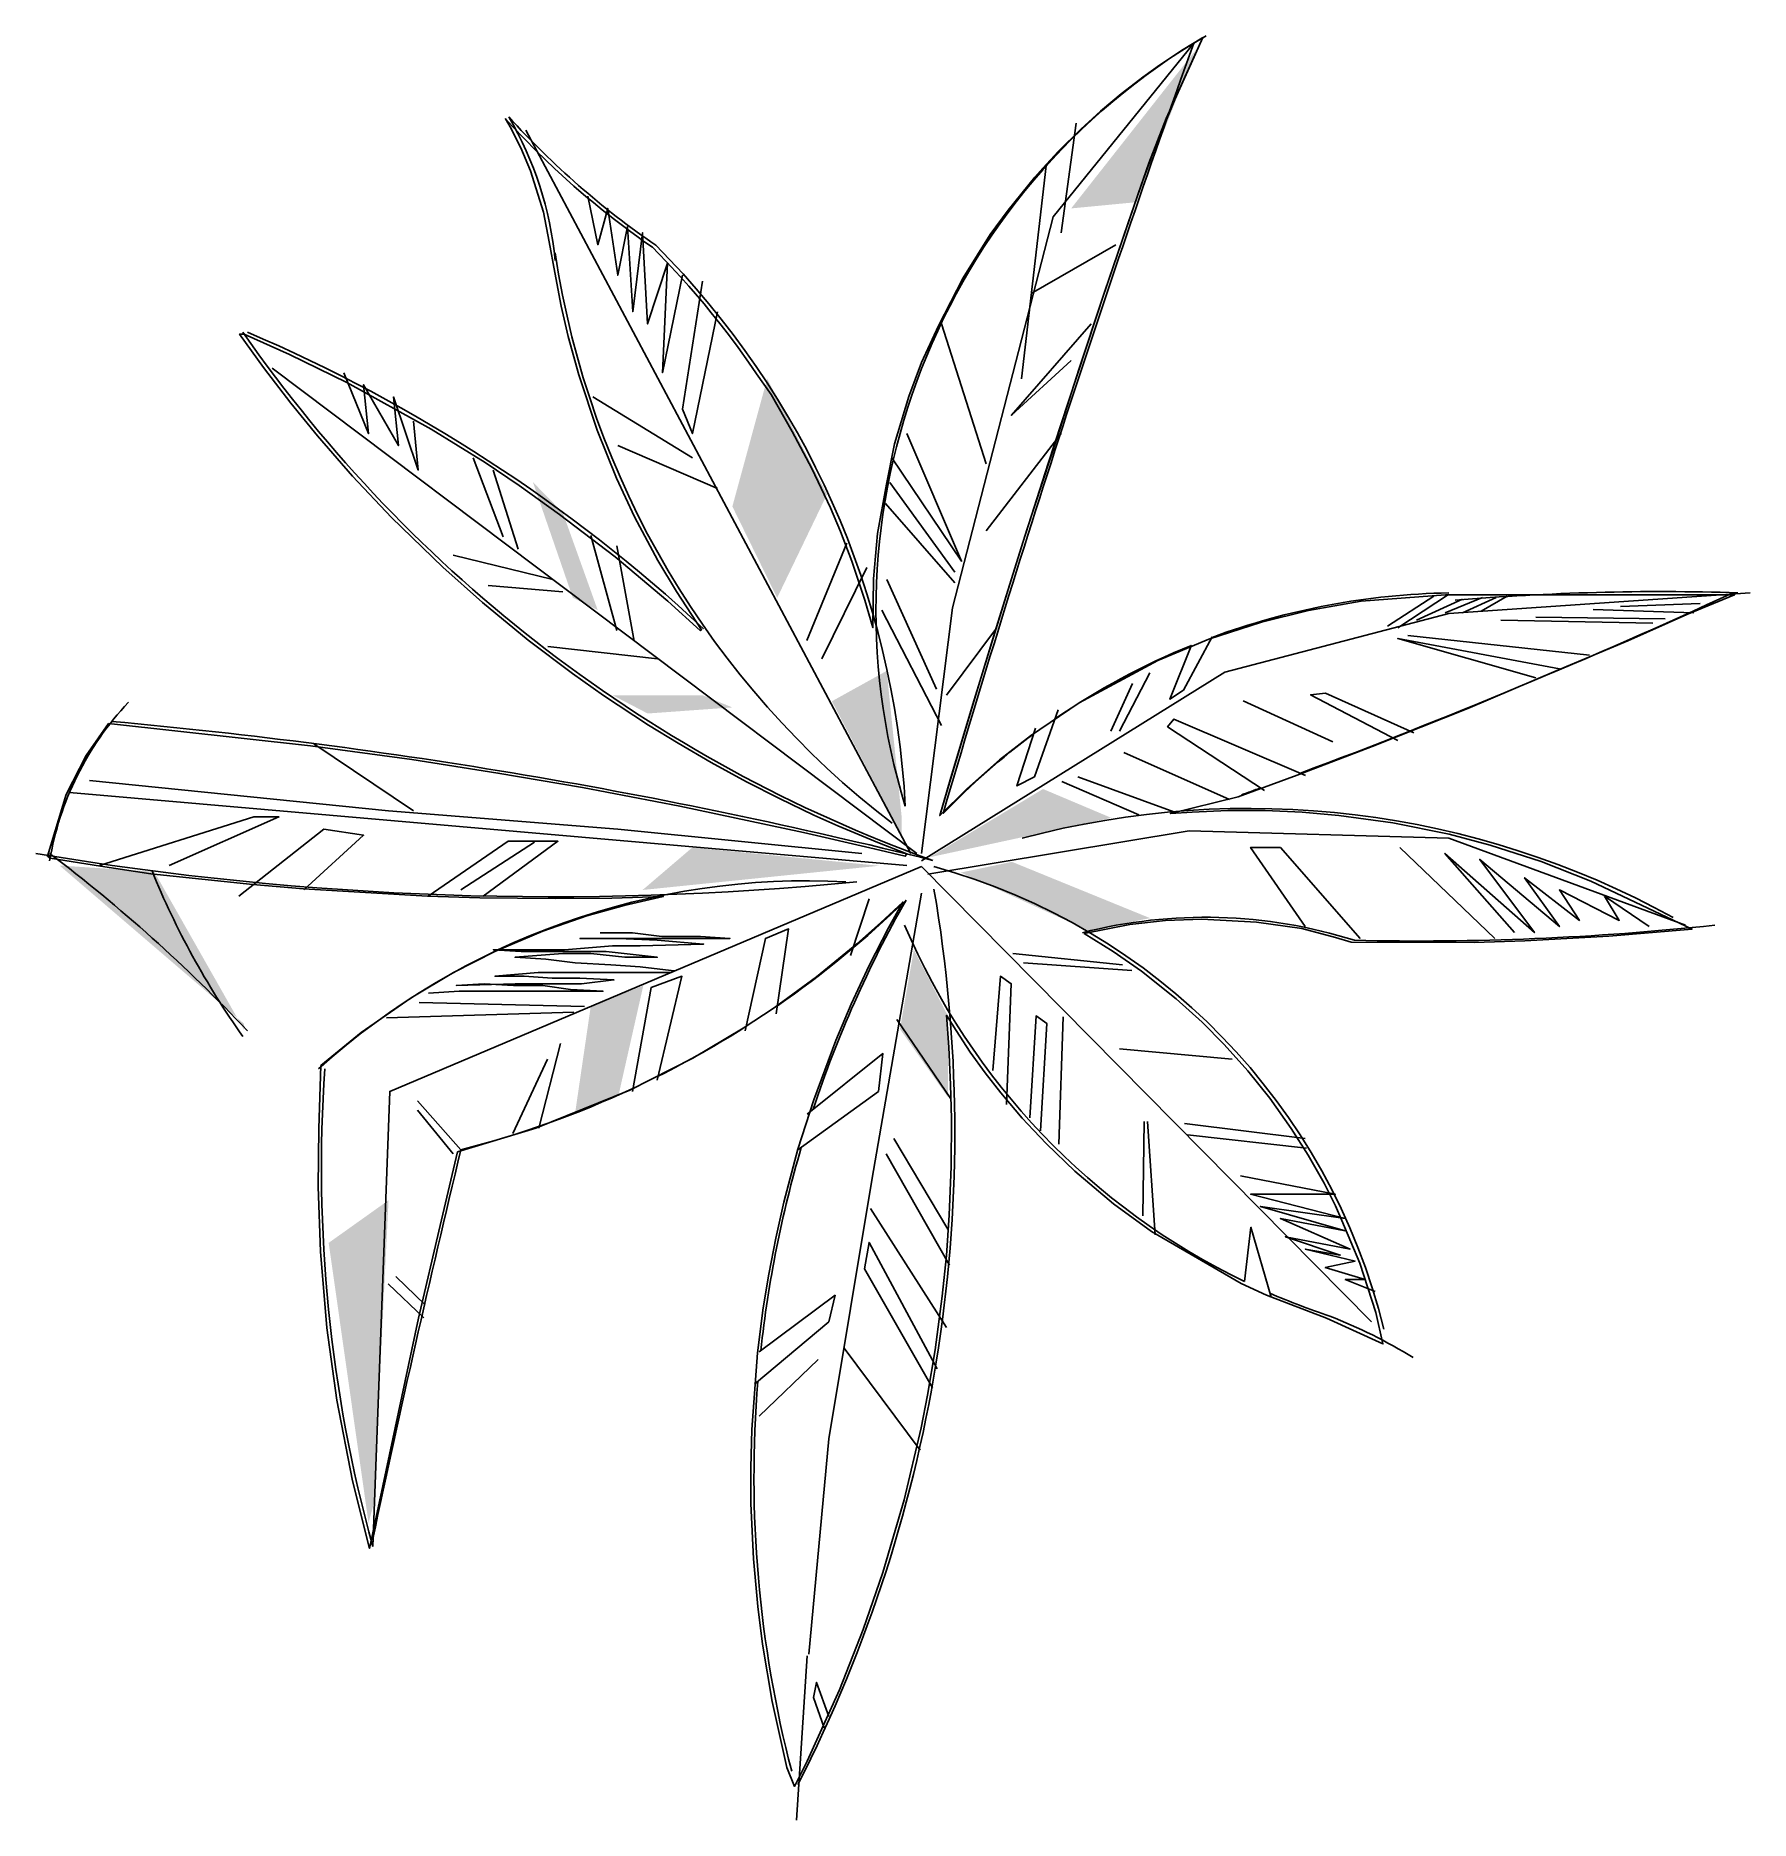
# Model space of a CAD drawing. Extents: x 154 to 425, y 8 to 290.
import ezdxf

# ---------------------------------------------------------------- set-up
doc = ezdxf.new("R2010")
doc.units = 0
doc.layers.add('KADRBM', color=7, linetype='CONTINUOUS')

msp = doc.modelspace()

# ---------------------------------------------------------------- linework, layer by layer
at = {"layer": 'KADRBM'}
for points in [[(338.29, 289.43), (332.51, 276.64), (329.75, 269.6), (326.48, 260.14), (322.39, 248.09), (318.68, 236.97), (315.36, 226.51), (310.47, 211.61), (307.55, 202.33), (304.53, 192.57), (301.93, 184.02), (298.35, 172.08), (296.69, 166.42), (300.95, 170.63), (306.16, 175.22), (311.04, 179.04), (318.73, 184.26), (331.19, 190.95), (339.23, 194.28), (347.56, 197), (355.03, 198.86), (363.33, 200.3), (376.68, 201.33), (398.58, 201.34), (422.41, 201.33), (414.83, 198.21), (405.51, 194.05), (394.18, 189.3), (380.19, 183.34), (365.06, 177.32), (353.23, 172.81), (343.91, 169.38), (333.18, 166.72), (336.61, 166.97), (342.24, 167.2), (348.17, 167.19), (353.99, 166.94), (359.81, 166.44), (368.34, 165.26), (377.24, 163.45), (383.74, 161.74), (391.83, 159.12), (399.65, 156.06), (415.68, 148.45), (402.51, 147.33), (389.23, 146.6), (381.23, 146.36), (361.76, 146.38), (359.27, 147.13), (353.98, 148.55), (346.8, 149.55), (338.16, 150.03), (332.41, 149.81), (326.76, 149.19), (319.55, 147.78), (324.13, 144.93), (328.62, 141.78), (334.08, 137.43), (338.17, 133.73), (341.67, 130.21), (345.4, 126.06), (348.87, 121.73), (352.28, 116.94), (354.96, 112.72), (357.47, 108.28), (359.3, 104.68), (360.3, 102.38), (363.13, 95.64), (365.64, 87.81), (366.77, 82.85), (357.85, 86.95), (348.38, 90.57), (344.38, 92.4), (330.16, 100.62), (324.14, 105.02), (318.06, 110.16), (313.55, 114.49), (311.5, 116.64), (309.74, 118.57), (308.59, 119.88), (306.33, 122.59), (303.87, 125.75), (301.52, 129.01), (299.26, 132.41), (297.75, 134.82), (298.12, 129.8), (298.4, 123.81), (298.52, 118.52), (298.48, 110.94), (298.18, 103.22), (297.73, 96.85), (297.09, 90.41), (295.97, 81.92), (294.75, 74.73), (293.74, 69.58), (291.05, 58.21), (287.69, 46.7), (284.58, 37.68), (280.82, 28.15), (275.72, 16.9), (273.73, 12.89), (272.51, 15.89), (270.18, 26.29), (268.64, 35.39), (267.89, 41.36), (267.22, 48.86), (266.82, 57.64), (266.79, 63.27), (266.94, 69.32), (267.86, 81.46), (268.76, 88.55), (269.63, 93.87), (270.73, 99.57), (272.02, 105.27), (274.26, 113.63), (276.75, 121.46), (280.25, 130.84), (282.68, 136.56), (285.54, 142.7), (288.58, 148.64), (290.83, 152.74), (287.32, 149.43), (283.57, 146.11), (277.17, 140.9), (270.49, 136.03), (265.57, 132.78), (257.63, 128.06), (247.64, 122.96), (232.82, 116.97), (220.41, 113.23), (217.64, 101.6), (214.24, 86.95), (206.47, 50.52), (203.81, 61.19), (201.34, 73.96), (199.76, 85.4), (198.74, 97.45), (198.38, 107.71), (198.45, 116.92), (198.81, 126.87), (205.19, 132.1), (213.07, 137.61), (219.79, 141.58), (226.32, 144.89), (233.91, 148.11), (240.85, 150.53), (246.76, 152.2), (252.95, 153.6), (244.84, 153.37), (235.83, 153.27), (223.93, 153.38), (215.65, 153.64), (196.07, 154.8), (188.01, 155.51), (171.92, 157.22), (163.94, 158.42), (155.98, 159.65), (155.55, 159.98), (158.52, 169.73), (161.66, 175.91), (165.21, 180.99), (197.14, 177.45), (213.17, 175.27), (226.79, 173.14), (240.16, 170.83), (255.57, 167.89), (275.11, 163.75), (286.32, 161.15), (291.22, 159.97), (291.46, 160.35), (286.89, 162.13), (280.56, 164.79), (276.79, 166.49), (271.33, 169.09), (266.14, 171.74), (260.52, 174.8), (255.29, 177.84), (250.6, 180.72), (243.49, 185.4), (238.6, 188.86), (231.58, 194.16), (224.37, 200.08), (218.07, 205.68), (209.94, 213.57), (203.82, 220.07), (198.24, 226.47), (194.05, 231.61), (189.71, 237.28), (185.93, 242.54), (186.67, 242.54), (193.84, 239.34), (202.89, 234.91), (216.23, 227.52), (224.76, 222.22), (230.16, 218.61), (236.54, 214), (245.34, 207.31), (253.69, 200.29), (258.81, 195.66), (259.02, 195.8), (255.02, 201.84), (252.08, 206.77), (248.42, 213.64), (245.55, 219.76), (242.49, 227.33), (239.57, 236.08), (237.91, 242.15), (236.8, 246.98), (235.78, 252.31), (234.92, 257.15), (233.99, 261.83), (231.95, 268.35), (230.4, 272.01), (228.73, 275.3), (227.99, 276.59), (229.16, 275.32), (230.98, 273.4), (232.84, 271.52), (235.76, 268.71), (238.82, 265.95), (240.72, 264.31), (241.89, 263.33), (243.3, 262.18), (245.23, 260.66), (246.7, 259.54), (247.83, 258.7), (248.77, 258.01), (249.89, 257.21), (251.23, 256.28), (252.2, 255.29), (253.51, 253.94), (254.88, 252.47), (255.69, 251.58), (257.01, 250.11), (258.05, 248.92), (259.41, 247.31), (260.55, 245.92), (261.89, 244.24), (263.27, 242.46), (264.78, 240.43), (266.42, 238.13), (267.7, 236.28), (270.01, 232.97), (273.35, 227.13), (276.46, 221.3), (279.39, 215.06), (280.97, 211.34), (282.77, 206.63), (284.84, 200.46), (286.1, 196.14), (286.21, 203.87), (286.82, 211.01), (288.27, 218.8), (289.52, 225.2), (291.78, 232.69), (293.78, 238.04), (296.46, 243.85), (300.37, 251.46), (304.68, 258.27), (307.49, 262.14), (311.74, 267.38), (312.99, 268.8), (315.43, 271.43), (318.98, 274.96), (322.11, 277.8), (325.39, 280.55), (328.81, 283.19), (331.44, 285.07), (334.94, 287.39), (336.94, 288.63), (338.29, 289.43), (336.45, 285.36), (333.88, 279.66), (330.47, 271.43), (328.59, 266.25), (324.8, 255.21), (322.81, 249.34), (317.02, 231.74), (313.81, 222.07), (309.83, 209.59), (305.62, 196.08), (303.23, 188.3), (300.63, 179.68), (297.94, 170.67), (296.69, 166.42)], [(293.81, 160.43), (298.7, 199.25), (314.6, 261.07), (336.85, 288.54)], [(292.1, 160.43), (231.21, 274.8)], [(318.25, 275.92), (315.89, 258.58)], [(313.52, 269.18), (309.59, 235.49)], [(241.02, 264.36), (242.58, 256.67), (244.16, 262.42), (245.75, 251.84), (247.31, 259.56), (248.12, 246.07), (249.68, 258.58), (250.48, 244.16), (253.63, 253.78), (252.82, 236.44), (256, 251.84)], [(324.55, 256.67), (311.15, 248.95)], [(259.14, 250.89), (256, 230.66), (257.56, 226.82), (261.51, 246.07)], [(296.98, 244.16), (304.05, 222.03)], [(320.62, 244.16), (308.01, 229.71), (317.47, 238.38)], [(293.08, 160.43), (191.1, 237.17)], [(202.4, 236.44), (206.33, 226.82), (205.55, 234.54), (211.06, 224.92), (210.28, 232.6), (214.2, 221.04), (213.42, 228.76)], [(241.8, 232.6), (257.56, 222.98)], [(289.1, 222.98), (300.13, 206.62), (291.47, 226.82)], [(315.89, 226.82), (304.05, 211.42)], [(222.89, 222.98), (227.62, 210.47)], [(245.75, 224.92), (261.51, 218.15)], [(226.04, 221.04), (229.99, 208.53)], [(288.79, 219.1), (299.06, 204.88)], [(288.09, 215.77), (299.06, 203.19)], [(241.48, 210.72), (245.59, 195.67)], [(245.59, 209.07), (248.35, 193.99)], [(282, 209.51), (275.68, 194.11)], [(219.74, 207.58), (235.5, 203.73)], [(285.15, 205.64), (278.05, 191.22)], [(288.29, 203.73), (296.17, 186.4)], [(225.26, 202.78), (237.06, 201.8)], [(293.81, 159.23), (341.75, 189.09), (377.21, 198.35), (424.89, 201.64)], [(367.53, 196.34), (374.84, 201.13)], [(369.12, 196.08), (377.18, 201.38)], [(372.08, 197.29), (379.36, 200.65)], [(376.61, 198.49), (382.51, 200.91)], [(379.36, 198.49), (384.67, 200.91)], [(382.3, 198.75), (386.44, 201.13)], [(287.51, 198.91), (296.98, 180.65)], [(390.96, 197.76), (411.45, 197.54)], [(400.04, 198.97), (415.98, 198.49)], [(404.36, 199.45), (416.97, 199.92)], [(305.64, 196.02), (297.76, 185.44)], [(370.7, 194.87), (399.44, 191.76)], [(385.45, 197.29), (409.48, 196.81)], [(234.7, 193.13), (252.04, 191.22)], [(336.5, 193.33), (333.1, 184.81), (335.26, 186.24), (339.78, 194.65)], [(394.71, 189.6), (369.12, 194.4), (390.96, 188.17)], [(327.17, 187.28), (323.74, 179.76)], [(329.9, 188.97), (325.12, 179.76)], [(344.7, 184.55), (358.87, 178.08)], [(369.12, 178.3), (355.34, 185.51), (357.7, 185.76), (371.69, 179.5)], [(311.85, 180.23), (308.89, 171.09), (311.65, 172.55), (315.39, 183.12)], [(348.05, 170.39), (332.71, 180.46), (333.7, 181.66), (354.56, 172.77)], [(197.67, 177.76), (213.42, 167.15)], [(325.82, 176.39), (342.54, 168.93)], [(318.54, 172.55), (333.7, 167.02)], [(291.47, 158.51), (159.05, 170.04)], [(284.37, 160.42), (245.75, 164.26), (209.5, 167.15), (162.19, 171.98)], [(315.99, 171.82), (328.19, 166.55)], [(163.78, 158.51), (188.2, 166.2), (192.15, 166.2), (174.81, 158.51)], [(185.83, 153.69), (199.25, 164.26), (205.55, 163.31), (196.08, 154.64)], [(294.79, 157.14), (336.12, 164.01), (377.21, 162.82), (414.62, 149.08)], [(215.79, 153.69), (228.4, 162.36), (236.28, 162.36), (224.45, 153.69)], [(220.91, 154.64), (232.56, 162.2)], [(354.5, 148.86), (345.84, 161.37), (350.58, 161.37), (363.19, 146.95)], [(384.46, 146.95), (369.48, 161.37)], [(293.81, 158.34), (209.69, 122.8), (207, 50.83)], [(293.81, 158.34), (364.98, 86.37)], [(387.61, 147.91), (376.58, 160.42), (390.75, 147.91), (382.09, 159.47), (394.71, 148.86), (389.19, 156.58), (397.85, 149.84), (394.71, 154.64), (404.17, 149.84), (401.81, 153.69), (408.88, 148.86)], [(293.81, 154.15), (285.99, 109.06), (279.14, 67.85), (275.96, 33.81)], [(285.5, 153.26), (282.56, 144.3)], [(254.85, 141.88), (254.2, 141.91), (249.3, 142.51), (244.66, 142.81), (239.03, 143.11), (234.39, 143.7), (229.5, 144), (237.08, 144.6), (241.48, 144.6), (246.86, 144), (251.99, 144), (243.92, 144.9), (230.47, 144.9), (226.07, 145.2), (237.32, 145.2), (244.9, 145.79), (249.3, 145.79), (259.33, 146.09), (251.99, 146.69), (245.88, 146.99), (239.77, 146.99), (263.49, 146.99), (258.84, 147.29), (252.73, 147.29), (248.08, 147.88), (242.95, 147.88)], [(265.93, 132.35), (269.11, 146.99), (272.78, 148.48), (270.82, 135.04)], [(308.24, 144.6), (325.6, 142.81)], [(215.8, 138.33), (220.69, 138.63), (243.44, 138.63), (238.3, 138.92), (233.9, 139.52), (229.25, 139.52), (224.6, 139.82), (220.2, 139.52), (229.5, 139.82), (240.01, 139.82), (245.15, 140.42), (239.77, 140.72), (235.36, 140.72), (230.96, 141.01), (226.32, 141.01), (233.16, 141.61), (254.22, 141.61)], [(309.95, 143.11), (327.07, 141.91)], [(248.08, 122.8), (251.02, 139.22), (255.91, 141.01), (251.99, 124.59)], [(305.06, 126.08), (306.29, 141.01), (308, 139.82), (307.26, 120.71)], [(214.33, 136.83), (240.5, 136.24)], [(209.2, 134.44), (238.79, 135.34)], [(289.9, 134.15), (298.46, 121.6)], [(310.93, 118.62), (311.91, 134.74), (313.62, 133.55), (312.64, 116.53)], [(316.2, 134.57), (315.52, 114.47)], [(236.67, 130.38), (233.27, 116.98)], [(234.62, 127.87), (229.16, 116.15)], [(274.25, 113.54), (286.97, 122.8), (287.7, 128.77), (275.72, 119.21)], [(325.12, 129.52), (342.93, 127.87)], [(220.94, 113.54), (214.09, 121.31)], [(219.71, 112.94), (214.09, 119.81)], [(329.03, 118.02), (328.78, 103.09)], [(329.52, 118.02), (330.74, 100.1)], [(335.39, 117.72), (354.46, 115.33)], [(335.88, 115.93), (354.71, 113.84)], [(288.19, 112.94), (298.21, 95.32)], [(289.41, 115.33), (297.97, 101)], [(365.53, 91.13), (360.82, 93.06), (363.97, 93.06), (357.65, 94.97), (362.38, 95.95), (354.5, 97.86), (360.02, 96.91), (351.36, 99.8), (361.6, 97.86), (350.58, 102.69), (360.82, 100.75), (347.4, 104.59), (360.82, 102.69), (345.84, 106.53), (359.24, 106.53), (344.26, 109.42)], [(285.74, 104.28), (297.73, 85.47)], [(295.52, 75.91), (284.76, 94.73), (285.5, 98.91), (296.26, 78.9)], [(344.9, 92.71), (345.9, 101.3), (349.08, 90.25)], [(215.31, 89.05), (210.67, 93.53)], [(215.07, 86.96), (209.44, 92.34)], [(268.13, 81.59), (280.12, 90.55), (279.14, 86.37), (267.4, 76.51)], [(281.59, 82.18), (293.57, 66.06)], [(268.13, 71.43), (277.43, 80.39)], [(275.72, 33.51), (274, 7.53)], [(278.41, 22.16), (276.69, 26.94), (277.18, 29.33), (279.14, 23.95)]]:
    msp.add_lwpolyline(points, dxfattribs=at)
for centre, radius, start, end in [((391.89, 198.8), 105.29, 120.2718, 197.0574), ((2381.47, -444.27), 2171.97, 160.28182, 163.6615), ((180.93, 248.98), 55.17, 5.4287, 30.3984), ((327.95, 367.2), 134.32, 222.2483, 235.4397), ((374.08, 276.25), 139.8, 188.5823, 232.5951), ((155.65, 160.67), 135.78, 3.0577, 44.9428), ((371.94, 372.15), 226.11, 214.8805, 250.2713), ((88.69, 12.35), 250.66, 47.0982, 66.8626), ((379.23, 87.88), 113.77, 91.0191, 110.3048), ((0.58, 1117.16), 1007.94, 290.51101, 294.72742), ((410.83, -183.77), 385.6, 88.201, 94.8569), ((379.23, 87.88), 113.77, 112.0613, 124.4357), ((203.19, 151.36), 47.95, 136.5793, 170.5482), ((88.7, -668.66), 853.44, 75.96902, 84.82165), ((379.23, 87.88), 113.77, 126.4922, 136.1304), ((0.58, 1117.16), 1007.94, 289.94676, 290.12939), ((345.6, 28.62), 138.92, 61.1341, 104.9744), ((235.36, 643.63), 490.06, 260.4062, 275.6425), ((2.99, -41.55), 253.32, 43.3547, 52.8755), ((269.14, 61.25), 100.67, 13.7474, 74.6646), ((292.62, 206.69), 130.12, 202.1292, 215.3212), ((275.9, 40.29), 115.81, 87.0625, 131.9788), ((182, 265.44), 156.81, 304.5841, 314.2115), ((72.58, 116.27), 226.48, 332.9286, 9.782), ((452.16, 61.87), 184.86, 150.4489, 161.6799), ((338.68, 72.02), 78.31, 72.4534, 104.3671), ((393.12, 192.55), 110.87, 203.0839, 244.2208), ((372.56, 582.42), 435.85, 268.6497, 276.1521), ((182, 265.44), 156.81, 296.5664, 302.4272), ((424.93, 110.85), 226.05, 176.0609, 195.3989), ((182, 265.44), 156.81, 284.3751, 294.9555), ((2451.69, -424.27), 2294.66, 166.44536, 168.02041), ((452.16, 61.87), 184.86, 163.6434, 173.8215), ((393.12, 192.55), 110.87, 246.4968, 251.7386), ((328.68, 11.02), 81.82, 58.3784, 68.7208), ((452.16, 61.87), 184.86, 175.3232, 194.5956)]:
    msp.add_arc(centre, radius, start, end, dxfattribs=at)
for points in [[(337.16, 287.44), (317.47, 262.42), (337.16, 287.44), (327.72, 263.4)], [(263.88, 215.29), (269.39, 235.49), (270.97, 200.84), (278.85, 217.2)], [(238.65, 200.84), (232.33, 219.14), (242.58, 198.91), (237.06, 214.31)], [(290.66, 163.31), (279.63, 184.49), (290.66, 166.2), (288.29, 189.29)], [(244.94, 185.44), (259.14, 185.44), (250.48, 182.55), (263.88, 183.51)], [(295.11, 159.82), (323.84, 166.04), (295.11, 159.82), (313.02, 170.61)], [(287.51, 158.51), (249.68, 154.64), (286.73, 158.51), (257.56, 161.37)], [(157.46, 158.51), (186.64, 133.49), (172.44, 157.53), (186.64, 132.51)], [(300.02, 157.4), (320.1, 148.26), (308.11, 159.09), (329.95, 150.19)], [(290.39, 132.65), (297.97, 121.9), (292.59, 145.2), (297.97, 134.74)], [(239.03, 119.51), (241.48, 136.24), (245.88, 122.2), (249.79, 139.52)], [(207.13, 57.47), (209.5, 105.58), (206.33, 54.58), (200.03, 98.84)]]:
    msp.add_solid(points, dxfattribs=at)

doc.saveas('drawing.dxf')
